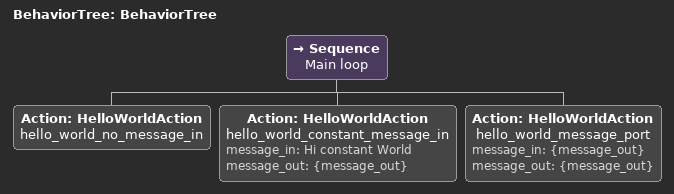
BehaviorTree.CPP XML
<root main_tree_to_execute="BehaviorTree">
  <BehaviorTree ID="BehaviorTree">
    <Sequence name="Main loop">
      <!-- Execute action without defining ports -->
      <Action ID="HelloWorldAction" name="hello_world_no_message_in" />

      <!-- Execute action with constant [message_in] value -->
      <Action ID="HelloWorldAction" name="hello_world_constant_message_in" message_in="Hi constant World" message_out="{message_out}"/>

      <!-- Syntax: message_out="{message_out}" remaps ports -->
      <Action ID="HelloWorldAction" name="hello_world_message_port" message_in="{message_out}" message_out="{message_out}"/>
    </Sequence>
  </BehaviorTree>
</root>
